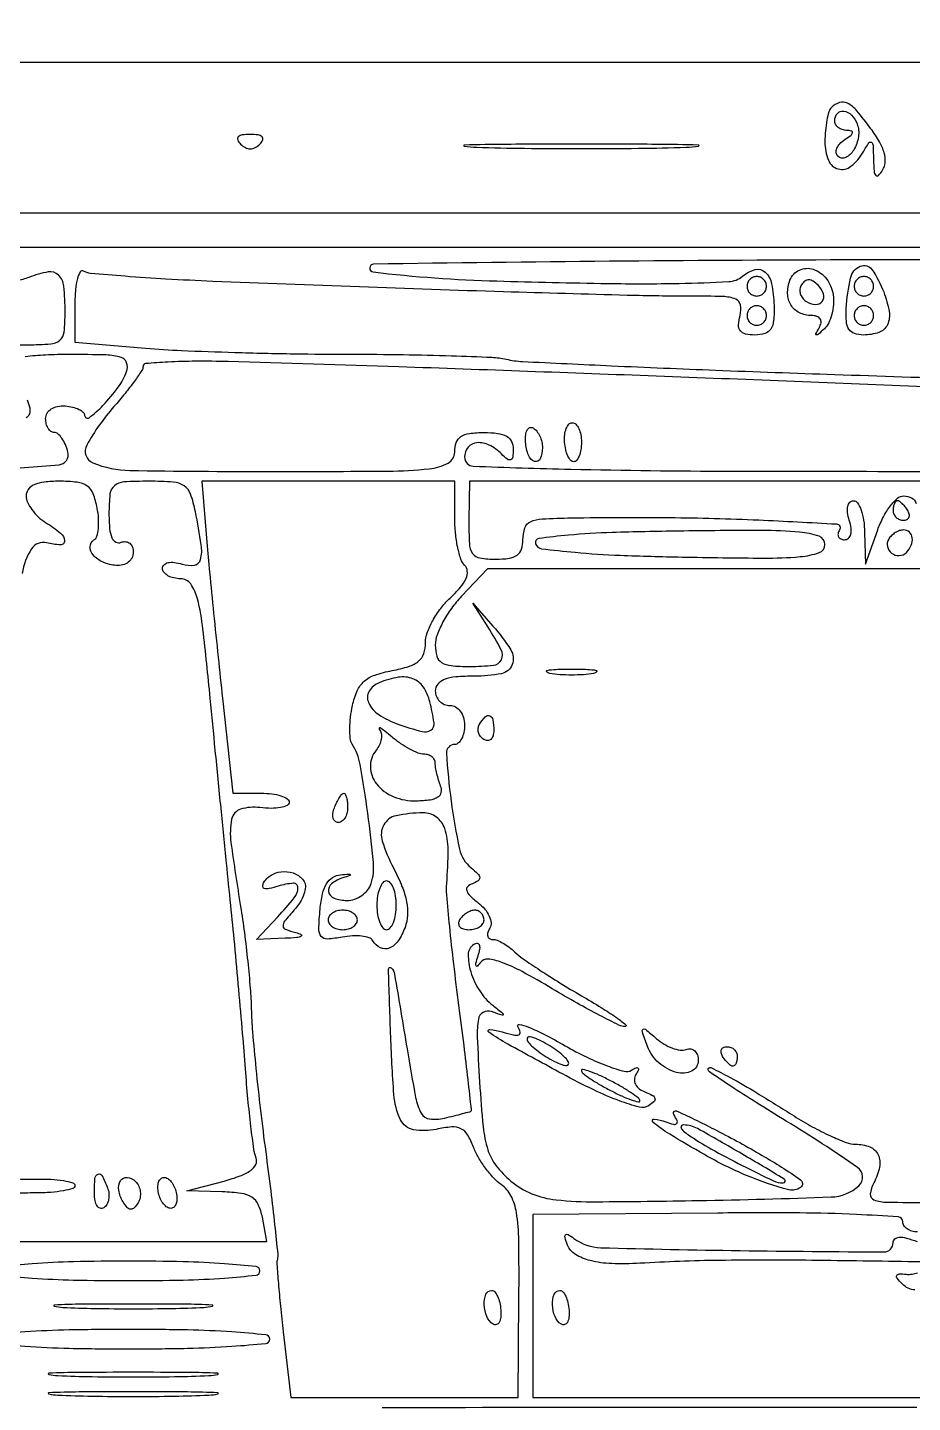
# Model space of a CAD drawing. Extents: x 0 to 960, y 2 to 508.
# Drawn here: x 534.1 to 625, y 290.5 to 431.5 of the extents above; entities that cross this region are included whole.
import ezdxf

# ---------------------------------------------------------------- set-up
doc = ezdxf.new("R2010")
doc.units = 0
doc.header["$MEASUREMENT"] = 0
doc.layers.get('0').update_dxf_attribs({"linetype": 'CONTINUOUS'})

msp = doc.modelspace()

# ---------------------------------------------------------------- linework, layer by layer
for points in [[(950.435205, 17.497208, 0.000014), (841.980241, 17.749425, 0.000448), (702.642048, 17.944951, 0.000127), (485.936462, 18), (20.872924, 18)], [(35, 483), (493.25, 483.195646, 0.000139), (665.793784, 483.317409, 0.000275), (802.789062, 483.527716, 0.00022)], [(528.327407, 270.897244, 0.00005), (624.844188, 271.243001, 0.000026), (722.113458, 271.606143, 0.197976)], [(615.383203, 80.000173, -0.000023), (732.426715, 80.015952, -0.001336)], [(693.431984, 369.001981, -0.000002), (693.690518, 368.090756, -0.000001), (693.999815, 367.000582, -0.000001), (694.309052, 365.910596, -0.000002), (694.567388, 365, -0.045609)], [(730.75, 407.863176, 0.000359), (618.101393, 407.699187, 0.003368), (569.662734, 407.26767, 0.935477), (569.62175, 406.464838, 0.02255), (582.329104, 405.541144, 0.00261), (593.693406, 405.288256, 0.009099), (601.032218, 405.296823, 0.007962), (606.118001, 405.476366, 0.161767), (607.535299, 406.029296, -0.106316), (608.836847, 406.708366, -0.259137), (609.853665, 406.461616, -0.158627), (610.529269, 405.256566, -0.042005), (610.779923, 403.035662, -0.028572), (610.735256, 401.479966, -0.122681), (610.4372, 400.609721, -0.176247), (609.83384, 400.153164, -0.074854), (608.816486, 400, -0.051369), (607.843983, 400.100177, -0.180291), (607.320064, 400.430143, -0.178596), (607.137035, 401.024909, -0.050254), (607.289749, 402, 0.108507), (607.332728, 403.084467, 0.26189), (606.839631, 403.68334, 0.085652), (605.539783, 403.94521, 0.007456), (602.15638, 403.989206, -0.007084), (595.707292, 404.068277, -0.001111), (582.999697, 404.432451, -0.001253), (568.221138, 404.925901, -0.001181), (553.15105, 405.502541, -0.003922), (548.353579, 405.735164, -0.005858), (544.16492, 406.020474, -0.002703), (540.613024, 406.323588, -0.116279), (539.90105, 406.561155, 0.414472), (539.556703, 406.479705, 0.072879), (539.264683, 405.802632, 0.043684), (539.063847, 404.662617, 0.021771), (539, 403.196949), (539, 399.275863), (546.25, 398.655711, 0.010443), (549.961317, 398.416202, 0.003455), (555.417122, 398.216158, 0.003439), (561.470338, 398.077744, 0.003899), (567.276372, 398.030212, -0.003401), (572.715071, 397.991112, -0.00452), (577.659125, 397.877235, -0.003237), (581.795911, 397.717716, -0.044918), (583.276372, 397.516945, 0.043821), (584.948545, 397.286444, 0.000765), (594.099934, 396.848067, 0.001926), (604.767538, 396.394579, 0.001282), (617, 395.953165, -0.00005), (630.884439, 395.486368, -0.000035), (646.590625, 394.955642, -0.000035), (661.682431, 394.44356, -0.000072)], [(531.818363, 398.936019, -0.013785), (534.138672, 399, 0.01712), (536.526999, 399.0818, 0.162321), (537.4604, 399.465815, 0.191488), (537.896499, 400.302954, 0.025471), (538, 402.333333, 0.024809), (537.867336, 405.005344, 0.178297), (537.312753, 406.147281, 0.2406), (536.259278, 406.465769, 0.046203), (534.275541, 405.914661, -0.03824), (533.030632, 405.547392, -0.072068)], [(644.375199, 393.89922, 0.001837), (625.398509, 394.734672, 0.000682), (598.687337, 395.775832, 0.000667), (572.258683, 396.73462, 0.002172), (554.749855, 397.270317, 0.007661), (551.394755, 397.306964, 0.012759), (548.570108, 397.222439, 0.006378), (546.257757, 397.064523, 0.390758), (545.999855, 396.784796, -0.148315), (545.869108, 396.353403, -0.009801), (545.118707, 395.275995, -0.013498), (544.149213, 394.013734, -0.009645), (543, 392.652781, 0.05352), (540.225175, 388.712864, 0.447594), (540.860014, 386.889499, 0.095125), (544.642774, 386.105465, 0.003673), (559, 386, 0.001648), (571.139377, 386.040004, 0.024577), (575.375, 386.276316, 0.094461), (577.309828, 386.860528, 0.279234), (578, 388, -0.081208), (578.159458, 388.975317, -0.166173), (578.625, 389.583333, -0.116834), (579.499083, 389.907747, -0.030703), (581, 390, -0.032049), (582.404478, 389.909883, -0.097153), (583.308824, 389.608333, -0.148176), (583.815402, 389.076451, -0.117239), (584, 388.3, -0.028321), (583.953202, 387.474466, -0.272121), (583.75, 387.204167, -0.273085), (583.415653, 387.250731, -0.02847), (582.8, 387.8, 0.080981), (581.540498, 388.706392, 0.13692), (580.272488, 388.950295, 0.19878), (579.366258, 388.484748, 0.177786), (579, 387.487251, 0.402731), (579.902821, 386.548175, 0.004137), (589.909729, 386.236985, 0.005266), (606.308371, 386.035591, 0.000592), (643.542106, 386.014613, 0.001049)], [(530.288318, 386.255579, 0.015687), (537.375382, 386.694278, 0.462676), (538.289749, 388, 0.038887), (538.024544, 388.765484, 0.050447), (537.660882, 389.4125, 0.059916), (537.259476, 389.858742, 0.181596), (536.883369, 390, -0.159841), (536.546432, 390.110537, -0.09677), (536.25949, 390.422369, -0.078424), (536.065707, 390.887973, -0.059535), (536, 391.437851, -0.135509), (536.151875, 391.987948, -0.115555), (536.571547, 392.421749, -0.095658), (537.215546, 392.679811, -0.066491), (538, 392.725047, -0.03904), (538.765719, 392.606792, -0.055823), (539.4125, 392.375965, -0.070964), (539.8551, 392.075746, -0.211337), (540, 391.748241, 0.617322), (540.458711, 391.518294, 0.041496), (541.884673, 392.780063, 0.031951), (543.447661, 394.637266, 0.072828), (544.308511, 396.25, 0.169664), (544.316484, 397.157984, 0.242678), (543.747573, 397.706665, 0.066392), (542.217525, 397.95132, 0.006492), (538.468615, 398, 0.011282), (535.988553, 397.944031, 0.018626), (533.900156, 397.771611, 0.013097)], [(534.087318, 393.334629, -0.074855), (534.359235, 392.533695, -0.116483), (534.326024, 391.920007, -0.184873), (534.010724, 391.506628, -0.137133)], [(531, 307), (544.861328, 307), (558.722656, 307), (558.244751, 309.5, 0.058953), (557.831324, 310.805664, 0.146507), (557.180508, 311.55467, 0.109218), (556.090844, 311.948617, 0.02523), (554.133423, 312.103352), (550.5, 312.206705), (554.313139, 313.217624, 0.023776), (555.973561, 313.74346, 0.067002), (557.04674, 314.313187, 0.11992), (557.573659, 314.925911, 0.212609), (557.608029, 315.579078, -0.056918), (557.377083, 316.473474, -0.00489), (557.072236, 318.819794, -0.006406), (556.771004, 321.634616, -0.004924), (556.511807, 324.714807, 0.002505), (556.224306, 328.341239, 0.001308), (555.831637, 332.856849, 0.0013), (555.404616, 337.487501, 0.001989), (555.007956, 341.5, -0.000555), (554.569059, 345.813336, -0.000253), (554.004239, 351.454687, -0.00025), (553.414814, 357.402099, -0.000344), (552.891217, 362.75, 0.003823), (552.150339, 369.810247, 0.032794), (551.589152, 372.933843, 0.093165), (550.890278, 374.461235, 0.243625), (549.850178, 375, -0.055747), (549.142445, 375.079154, -0.07527), (548.54349, 375.313545, -0.094617), (548.141806, 375.660162, -0.169131), (548, 376.067388, -0.20676), (548.158106, 376.433385, -0.136392), (548.569758, 376.649865, -0.086344), (549.210739, 376.676008, -0.043987), (550, 376.5, 0.112758), (551.26435, 376.395117, 0.30347), (551.903904, 376.968709, 0.101136), (551.977299, 378.469739, 0.011167), (551.375, 381.875, 0.035886), (550.877679, 383.67801, 0.163436), (550.215455, 384.522727, 0.127605), (549.081166, 384.9088, 0.018559), (546.625, 385, 0.014679), (544.024544, 384.923638, 0.157965), (543.055766, 384.545595, 0.198521), (542.605741, 383.708865, 0.025383), (542.5, 381.627319, 0.022963), (542.568526, 380.136033, 0.079168), (542.807101, 379.201085, 0.171052), (543.209278, 378.766489, 0.216203), (543.75, 378.734308, -0.115345), (544.226042, 378.799806, -0.14849), (544.632812, 378.63366, -0.134831), (544.904905, 378.252654, -0.088255), (545, 377.7181, -0.119224), (544.864655, 377.158561, -0.109577), (544.485937, 376.702435, -0.100362), (543.918231, 376.421505, -0.084869), (543.25, 376.361111, -0.082587), (541.892874, 376.69898, -0.111224), (540.873369, 377.442843, -0.187276), (540.566845, 378.286081, -0.254175), (540.961418, 378.976155, 0.18499), (541.256424, 379.363109, 0.046273), (541.411579, 380.156784, 0.040993), (541.430311, 381.161917, 0.031405), (541.292054, 382.252548, 0.045238), (540.870807, 383.721363, 0.148171), (540.255203, 384.508184, 0.125385), (539.239202, 384.894342, 0.028444), (537.383423, 385, 0.027157), (535.849908, 384.916646, 0.076801), (534.817108, 384.639792, 0.127799), (534.221284, 384.168306, 0.163215), (534, 383.508474, 0.107418), (534.143819, 382.846761, 0.050645), (534.5875, 382.088184, 0.046919), (535.234913, 381.356259, 0.048682), (536, 380.767927, -0.030014), (537.530143, 379.679567, -0.214418), (537.931634, 378.889357, -0.439823), (537.519325, 378.47346, -0.054251), (536.099365, 378.684267, 0.327849), (534.540754, 378.065647, 0.100823), (533.598802, 375.550806, 0.027727)], [(641.153487, 384.996829), (579.5, 384.993658), (579.451277, 380.996829, 0.01555), (579.49673, 378.593072, 0.139049), (579.831912, 377.60267, 0.204828), (580.578947, 377.130068, 0.040023), (582.201277, 377, 0.03544), (583.57334, 377.097373, 0.120266), (584.40016, 377.428653, 0.16024), (584.847471, 378.038875, 0.078856), (585, 379, -0.078519), (585.1913, 380.210662, -0.212004), (585.75973, 380.844235, -0.092471), (586.973789, 381.137865, -0.009048), (590, 381.243183, -0.006634), (600.063625, 381.277647, -0.008833), (609.205086, 381.026104, -0.00319), (617.180332, 380.614562, -0.568067), (617.5, 380, 0.089492), (617.349699, 379.618236, 0.168281), (617.394395, 379.29375, 0.177017), (617.626703, 379.077302, 0.10025), (618.008371, 379, 0.185633), (618.409381, 379.154195, 0.150007), (618.647805, 379.553005, 0.093994), (618.681911, 380.188746, 0.0434), (618.5, 381, -0.043987), (618.323992, 381.789261, -0.086344), (618.350135, 382.430242, -0.136392), (618.566615, 382.841894, -0.20676), (618.932612, 383, -0.2531), (619.348322, 382.775165, -0.0603), (619.708803, 382.045313, -0.047662), (619.96924, 380.994992, -0.03111), (620.076078, 379.75), (620.152156, 376.5), (621.415298, 380, -0.033357), (622.00247, 381.33981, -0.043191), (622.721808, 382.471875, -0.049387), (623.460343, 383.262922, -0.182234), (624.08922, 383.5, -0.12838), (624.896137, 383.289343, -0.176469), (625.381038, 382.726024, -0.066474)], [(628.105304, 376), (581.374182, 376), (578.687091, 373.195281, 0.034888), (577.658782, 371.960049, 0.032851), (576.789333, 370.569585, 0.034553), (576.186275, 369.233744, 0.088978), (576, 368.195281, 0.07009), (576.160627, 367.055046, 0.184734), (576.648582, 366.406806, 0.118671), (577.6135, 366.082797, 0.021934), (579.5, 366, 0.025273), (581.975943, 366.125227, 0.261984), (582.78019, 366.691553, 0.236516), (582.759931, 367.721448, 0.021127), (581.419871, 370.027494), (579.839742, 372.5), (581.919871, 370.139216, -0.039103), (583.740208, 367.715216, -0.235059), (583.899389, 366.193336, -0.262379), (582.793659, 365.261827, -0.046758), (580, 365, 0.020272), (578.111825, 364.923415, 0.069535), (576.916667, 364.65625, 0.128937), (576.249641, 364.184843, 0.176579), (576, 363.5, 0.099038), (576.114514, 362.927543, 0.097945), (576.440625, 362.440625, 0.097945), (576.927543, 362.114514, 0.099038), (577.5, 362, -0.130775), (578.075754, 361.846791, -0.10214), (578.5625, 361.416667, -0.08892), (578.888136, 360.769411, -0.072314), (579, 360, -0.048464), (578.925637, 359.234603, -0.068464), (578.703684, 358.5875, -0.088648), (578.376454, 358.151619, -0.189727), (577.991264, 358, 0.432288), (577.146424, 357.101705, 0.017693), (577.623164, 352.186667, 0.020853), (578.488458, 347.257517, 0.171639), (579.671671, 345.351001, -0.024861), (580.368744, 344.733299, -0.180896), (580.555137, 344.335375, -0.275449), (580.397486, 344.015107, -0.054713), (579.803003, 343.715753, 0.108912), (579.317706, 343.401852, 0.276269), (579.221484, 343.009668, 0.130911), (579.542517, 342.496284, 0.024037), (580.402775, 341.766456, -0.053655), (581.077815, 341.121391, -0.068478), (581.537521, 340.394865, -0.083519), (581.722427, 339.70189, -0.163349), (581.593758, 339.151704, 0.063524), (581.393222, 338.710606, 0.134518), (581.381159, 338.338313, 0.19156), (581.553065, 338.094218, 0.145689), (581.869554, 338, -0.093571), (582.340356, 337.911115, -0.034286), (582.955208, 337.620345, -0.032535), (583.600043, 337.202155, -0.033494), (584.178571, 336.707556, 0.04156), (585.005702, 336.023173, 0.006817), (586.727455, 334.859029, 0.007461), (588.797402, 333.543978, 0.006521), (591, 332.229617, -0.007199), (593.042189, 331.00722, -0.014975), (594.590625, 329.984492, -0.018888), (595.566428, 329.240472, -0.709446), (595.5, 329.059886, -0.110601), (594.852069, 329.215749, -0.005497), (592.885275, 330.208314, -0.008641), (590.564758, 331.462927, -0.006122), (588.003064, 332.947291, 0.010375), (584.918668, 334.699657, 0.035555), (582.819604, 335.649237, 0.059829), (581.406145, 335.986513, 0.269876), (580.658732, 335.659466, -0.031385), (580.329399, 335.263578, -0.544484), (580.192372, 335.288942, -0.165282), (580.175027, 335.564044, -0.012055), (580.394213, 336.301938, 0.031114), (580.577019, 337.015948, 0.13941), (580.539203, 337.441642, 0.326564), (580.318132, 337.584551, 0.124678), (579.947868, 337.467781, 0.257418), (579.379862, 336.460204, 0.078423), (579.645669, 334.666212, 0.067101), (580.55544, 332.721758, 0.083919), (581.895516, 331.251385, -0.002612), (582.905174, 330.45229, -0.272283), (582.965891, 330.293105, -0.459563), (582.856946, 330.227511, -0.003721), (581.784077, 330.591459, 0.211972), (580.913478, 330.518795, 0.22911), (580.421722, 329.828984, 0.052949), (580.306285, 328.001285, 0.004606), (580.548381, 323.343912, 0.009117), (580.911374, 318.780638, 0.052527), (581.398049, 316.411075, 0.088342), (582.253105, 314.783604, 0.053966), (583.764304, 313.21827, 0.076102), (585.916844, 311.918429, 0.072044), (588.400564, 311.290824, 0.027736), (592.538998, 311.09115, 0.00246), (602.987448, 311.21827, 0.004785), (616.633722, 311.582118, 0.176338), (619.477486, 312.735515, 0.483156), (619.358197, 314.60358, 0.015203), (612.020472, 319.373982, -0.003504), (608.945706, 321.27213, -0.005644), (606.356014, 322.937022, -0.001489), (604.132216, 324.411938, -0.250604), (604, 324.659165, -0.554187), (604.299751, 324.846548, -0.010387), (606.285982, 323.827132, -0.012876), (609.02503, 322.256282, -0.004679), (612.82871, 319.893675, 0.015758), (614.703592, 318.78591, 0.018017), (616.563877, 317.850017, 0.017409), (618.185923, 317.173248, 0.090359), (619.136764, 317, -0.095976), (620.608042, 316.714959, -0.189179), (621.460632, 315.909997, -0.164398), (621.606067, 314.643206, -0.07007), (621.01106, 313.020667, 0.096067), (620.659736, 311.88433, 0.348835), (621.036216, 311.287777, 0.080784), (622.391752, 311.047634, 0.004455), (626.714816, 311.025115)], [(526.226144, 319.935347, -0.000094), (516.1, 319.945795, -0.00022)], [(312.184434, 96.120158, 0.00056), (356.192474, 96.028511, -0.000533), (388.125038, 95.963689, -0.000882), (415.086453, 95.832629, -0.000044), (439.392287, 95.669433, -0.197145), (439.85914, 95.474193, -0.66643), (439.749622, 95.207972, -0.000018), (386.870077, 94.953943, -0.000619), (332.900238, 94.763453, -0.000573), (277.5, 94.7, -0.0122)], [(532.551177, 313.452268, 0.015982), (535.000067, 313.421842, -0.017641), (536.533448, 313.397703, -0.028855), (537.825095, 313.256729, -0.028714), (538.783, 313.038678, -0.334071), (539.000067, 312.75, -0.32915), (538.783725, 312.457021, -0.028367), (537.82502, 312.220312, -0.028702), (536.533314, 312.054123, -0.017644), (535, 312, 0.016149), (532.678456, 311.925001, 0.124134)], [(625.5, 308, -0.067717), (624.926643, 308.078009, -0.084381), (624.440625, 308.306114, -0.099668), (624.115619, 308.6447, -0.142518), (624, 309.042091, 0.39391), (623.542709, 309.532477, 0.005744), (619.228209, 309.784411, 0.010135), (613.385213, 309.939688, 0.003568), (605, 309.932664), (586, 309.781146), (586, 300.390573), (586, 291), (656.519557, 291)], [(625.832878, 304.915177, 0.001208), (615.29643, 305.074764, 0.00633), (605.152343, 305.075483, 0.012052), (597, 304.776234, -0.024623), (594.11489, 304.742889, -0.052229), (591.905584, 305.05883, -0.073986), (590.378478, 305.6939, -0.167176), (589.584097, 306.641444, -0.018653), (589.316288, 307.425595, -0.265542), (589.380491, 307.703176, -0.353804), (589.623732, 307.738515, -0.025855), (590.227108, 307.336666, 0.154152), (592.985696, 306.38146, 0.003386), (607.308506, 306.085267, 0.00207), (622.055021, 305.941271, 0.415862), (623, 306.880949, -0.212422), (623.17613, 307.276818, -0.172386), (623.609545, 307.456059, -0.080351), (624.364915, 307.372908, -0.023335), (625.481772, 307.00693, 0.034564)], [(625.220492, 302.062734, -0.123386), (624.559894, 302.215087, -0.078461), (623.918293, 302.681707, -0.026638), (623.41904, 303.237192, -0.277454), (623.378676, 303.528722, -0.296166), (623.61513, 303.687456, -0.029057), (624.334775, 303.656667, 0.056506), (624.94976, 303.664069, 0.064597), (625.518765, 303.811751, 0.074632)], [(625.423302, 290, 0.000404), (570.540191, 289.955625, 0.003504)]]:
    msp.add_lwpolyline(points, format="xyb")
for points in [[(5.998407, 426.25), (5.996813, 402.5), (14.248407, 402.5), (22.5, 402.5), (22.753164, 248.25), (23.006328, 94), (14.503164, 94), (6, 94), (6, 75.513061), (6, 57.026122), (16.25, 57.412259, -0.009139), (24.444737, 57.571062, -0.000017), (159.275, 57.714579, -0.000125), (310.797984, 57.832731, -0.000078), (488.75, 57.899198), (951, 58), (951, 254), (951, 450), (478.5, 450), (6, 450)], [(616.666667, 423.333333, 0.12431), (616.408273, 422.900353, 0.025624), (616.195833, 422.030208, 0.025482), (616.048954, 420.96693, 0.021582), (616, 419.833333, 0.092247), (616.351679, 417.943377, 0.23763), (617.352171, 417.036707, 0.23964), (618.66872, 417.304644, 0.09332), (619.919901, 418.75, -0.013659), (620.520077, 419.718603, -0.423473), (620.771101, 419.766255, -0.23163), (620.937276, 419.463521, -0.007123), (620.984904, 418, 0.013641), (621.040059, 416.790444, 0.161393), (621.217585, 416.36207, 0.44345), (621.491078, 416.355749, 0.048732), (621.924919, 416.912757, 0.127001), (622.182783, 417.713095, 0.083938), (622.077674, 418.678563, 0.06116), (621.596458, 419.822831, 0.029103), (620.721548, 421.162757, 0.01603), (619.265652, 423.005348, 0.094922), (618.315205, 423.77514, 0.203567), (617.50845, 423.847816, 0.118955)], [(619.300491, 421.659316, -0.130156), (619.441786, 420.350645, -0.095995), (618.949876, 418.97192, -0.14355), (618.129447, 418.205258, -0.323577), (617.333333, 418.333333, -0.169686), (617.155466, 418.702273, -0.125728), (617.217816, 419.154248, -0.094362), (617.523623, 419.625732, -0.060905), (618.02896, 420.03906, 0.020154), (618.650344, 420.468031, 0.175945), (618.830501, 420.744243, 0.409422), (618.721193, 420.923501, 0.058507), (618.25, 420.984687, -0.07833), (617.772489, 421.065963, -0.089546), (617.367188, 421.289252, -0.099425), (617.096112, 421.617406, -0.123684), (617, 422, -0.183912), (617.278039, 422.730335, -0.252761), (617.925947, 422.965466, -0.164239), (618.726097, 422.556401, -0.101906)], [(556.014286, 419.585714, 0.074369), (556.503638, 419.223698, 0.122728), (557, 419.1, 0.122728), (557.496362, 419.223698, 0.074369), (557.985714, 419.585714, 0.090732), (558.278482, 420.009611, 0.311764), (558.221429, 420.321429, 0.165815), (557.819695, 420.518848, 0.032041), (557, 420.571429, 0.032041), (556.180305, 420.518848, 0.165815), (555.778571, 420.321429, 0.311764), (555.721518, 420.009611, 0.090732)], [(580.25, 419.253787, 0.004709), (585.143771, 419.153569, 0.002765), (591, 419.121189, 0.002765), (596.856229, 419.153569, 0.004709), (601.75, 419.253787, 0.030429), (603.033279, 419.370542, 0.913149), (603.026563, 419.480811, 0.006231), (598.709677, 419.556073, 0.001243), (591, 419.575237, 0.001243), (583.290323, 419.556073, 0.006231), (578.973437, 419.480811, 0.913149), (578.966721, 419.370542, 0.030429)], [(616.834665, 404.124449, -0.051942), (616.871487, 403.139438, -0.046304), (616.709307, 402.127838, -0.049043), (616.385675, 401.239916, -0.094964), (615.93796, 400.634665, -0.005897), (615.302421, 400.062748, -0.238619), (615.126943, 400.017476, -0.492388), (615.075816, 400.126154, -0.009653), (615.412313, 400.75, 0.084697), (615.595656, 401.260216, 0.187669), (615.516819, 401.659287, 0.177823), (615.183226, 401.914347, 0.075343), (614.618034, 402, -0.114657), (613.379049, 402.287902, -0.14254), (612.509055, 403.081976, -0.133822), (612.167458, 404.262121, -0.095816), (612.408363, 405.621794, -0.194499), (613.379337, 406.662791, -0.192886), (614.805236, 406.741142, -0.151178), (616.155112, 405.764594, -0.126487)], [(622.031905, 404.416084, -0.046462), (622.591527, 402.397657, -0.155674), (622.41403, 401.053215, -0.201574), (621.542683, 400.268953, -0.083954), (619.952185, 400, -0.080056), (619.029678, 400.148656, -0.171985), (618.468181, 400.584598, -0.124581), (618.198757, 401.391942, -0.033746), (618.189598, 402.75, -0.039558), (618.625231, 405.845817, -0.240158), (619.624591, 407.056021, -0.358636), (620.828938, 406.710294, -0.059879)], [(608, 405, 0.099038), (608.076342, 404.618362, 0.097945), (608.29375, 404.29375, 0.097945), (608.618362, 404.076342, 0.099038), (609, 404, 0.099038), (609.381638, 404.076342, 0.097945), (609.70625, 404.29375, 0.097945), (609.923658, 404.618362, 0.099038), (610, 405, 0.099038), (609.923658, 405.381638, 0.097945), (609.70625, 405.70625, 0.097945), (609.381638, 405.923658, 0.099038), (609, 406, 0.099038), (608.618362, 405.923658, 0.097945), (608.29375, 405.70625, 0.097945), (608.076342, 405.381638, 0.099038)], [(613.596556, 405.156231, 0.105525), (613.439393, 404.716563, 0.099247), (613.470283, 404.240657, 0.096292), (613.684746, 403.801911, 0.09291), (614.050219, 403.468963, 0.116221), (615.032006, 403.141241, 0.258096), (615.731074, 403.448742, 0.251496), (615.853466, 404.214666, 0.113251), (615.296201, 405.103799, 0.053431), (614.785686, 405.515485, 0.136091), (614.335356, 405.655459, 0.169261), (613.940704, 405.531428, 0.094625)], [(619, 405, 0.099038), (619.076342, 404.618362, 0.097945), (619.29375, 404.29375, 0.097945), (619.618362, 404.076342, 0.099038), (620, 404, 0.099038), (620.381638, 404.076342, 0.097945), (620.70625, 404.29375, 0.097945), (620.923658, 404.618362, 0.099038), (621, 405, 0.099038), (620.923658, 405.381638, 0.097945), (620.70625, 405.70625, 0.097945), (620.381638, 405.923658, 0.099038), (620, 406, 0.099038), (619.618362, 405.923658, 0.097945), (619.29375, 405.70625, 0.097945), (619.076342, 405.381638, 0.099038)], [(608, 402, 0.099038), (608.076342, 401.618362, 0.097945), (608.29375, 401.29375, 0.097945), (608.618362, 401.076342, 0.099038), (609, 401, 0.099038), (609.381638, 401.076342, 0.097945), (609.70625, 401.29375, 0.097945), (609.923658, 401.618362, 0.099038), (610, 402, 0.099038), (609.923658, 402.381638, 0.097945), (609.70625, 402.70625, 0.097945), (609.381638, 402.923658, 0.099038), (609, 403, 0.099038), (608.618362, 402.923658, 0.097945), (608.29375, 402.70625, 0.097945), (608.076342, 402.381638, 0.099038)], [(619, 402, 0.099038), (619.076342, 401.618362, 0.097945), (619.29375, 401.29375, 0.097945), (619.618362, 401.076342, 0.099038), (620, 401, 0.099038), (620.381638, 401.076342, 0.097945), (620.70625, 401.29375, 0.097945), (620.923658, 401.618362, 0.099038), (621, 402, 0.099038), (620.923658, 402.381638, 0.097945), (620.70625, 402.70625, 0.097945), (620.381638, 402.923658, 0.099038), (620, 403, 0.099038), (619.618362, 402.923658, 0.097945), (619.29375, 402.70625, 0.097945), (619.076342, 402.381638, 0.099038)], [(591, 389, -0.037503), (590.942471, 388.234087, -0.056318), (590.768761, 387.5875, -0.073935), (590.514329, 387.145768, -0.229038), (590.212804, 387, -0.218405), (589.900104, 387.143433, -0.068155), (589.612592, 387.5875, -0.053734), (589.390276, 388.234197, -0.037158), (589.274953, 389, -0.044872), (589.286055, 389.765705, -0.067802), (589.444047, 390.4125, -0.091879), (589.715684, 390.847489, -0.210357), (590.062149, 391, -0.201195), (590.420523, 390.849711, -0.084737), (590.724506, 390.4125, -0.064806), (590.931059, 389.765567, -0.044935)], [(587, 388.440983, -0.096256), (586.779554, 387.306493, -0.396906), (586.201168, 387.040336, -0.228441), (585.565634, 387.661006, -0.068323), (585.273325, 389.021613, -0.042988), (585.28122, 389.756785, -0.101175), (585.441747, 390.278817, -0.194874), (585.719246, 390.505932, -0.216944), (586.060521, 390.462596, -0.092869), (586.42029, 390.134898, -0.052995), (586.724028, 389.629237, -0.05043), (586.93031, 389.035248, -0.058436)], [(552.558942, 378.75, 0.002709), (552.835476, 375.676826, 0.001084), (553.246024, 371.471875, 0.001072), (553.708159, 366.940646, 0.001353), (554.156106, 362.75), (555.224992, 353), (558.112496, 353, -0.030441), (559.218722, 352.932588, -0.047279), (560.151796, 352.727641, -0.060158), (560.800603, 352.429398, -0.260608), (561, 352.07282, -0.291588), (560.789908, 351.743195, -0.063935), (560.11875, 351.529527, -0.047749), (559.149763, 351.446877, -0.028896), (558, 351.525311, 0.104933), (556.013773, 351.35965, 0.278099), (555.094594, 350.344844, 0.082718), (555.026056, 347.935754, 0.006072), (556.010045, 341.370132, -0.008097), (556.398655, 338.703534, -0.006075), (556.743078, 335.757187, -0.006145), (556.999485, 332.97592, -0.014), (557.108332, 330.870132, 0.015286), (557.235476, 328.527224, 0.003943), (557.585807, 324.757637, 0.004009), (558.05394, 320.462924, 0.004072), (558.588647, 316.198418, -0.002405), (559.103542, 312.199916, -0.003648), (559.509154, 308.717765, -0.001404), (559.827021, 305.726126, -0.088017), (559.788676, 305.198418, 0.079463), (559.743627, 304.696558, 0.002721), (559.890997, 302.722348, 0.005048), (560.101868, 300.386929, 0.003496), (560.385464, 297.75), (561.159188, 291), (572.829594, 291.000658), (584.5, 291.001317), (584.584985, 301.250658, 0.005247), (584.572114, 307.09694, 0.035603), (584.330149, 309.975174, 0.078809), (583.779306, 311.681057, 0.121243), (582.771866, 312.850914, -0.050209), (581.976341, 313.547069, -0.028339), (581.154643, 314.532743, -0.028024), (580.431051, 315.631837, -0.04074), (579.931845, 316.679263, 0.043059), (579.310085, 317.968422, 0.148211), (578.632619, 318.588333, 0.133929), (577.681508, 318.761911, 0.032622), (576.090163, 318.519803, -0.100466), (573.761132, 318.482664, -0.240523), (572.430543, 319.507674, -0.092564), (571.749506, 322.091448, -0.009569), (571.40838, 328.404869, -0.00124), (571.195918, 334.967747, -0.671604), (571.465462, 335.087424, -0.16078), (571.815474, 334.426435, -0.000773), (573.101453, 326.77958, 0.00494), (573.982823, 321.793082, 0.077823), (574.556991, 320.170742, 0.243529), (575.421062, 319.582705, 0.088844), (576.943764, 319.670256, 0.002434), (577.935121, 319.912359, 0.003664), (578.796772, 320.133957, 0.001496), (579.532293, 320.331232, 0.082144), (579.662267, 320.390676, 0.279594), (579.718644, 320.512747, 0.00028), (579.365092, 323.623523, 0.002493), (578.948546, 327.115801, 0.001513), (578.422744, 331.242593, -0.003191), (577.896631, 335.485344, -0.004255), (577.476196, 339.345788, -0.003017), (577.171185, 342.583183, -0.043002), (577.168921, 343.742593, 0.021065), (577.315295, 347.236109, 0.080702), (576.966756, 349.378103, 0.155861), (576.112467, 350.545873, 0.160553), (574.75, 350.984687, 0.049536), (571.981158, 350.690657, 0.221556), (570.706699, 349.740073, 0.204237), (570.556144, 348.089106, 0.042149), (571.708366, 345.335009, -0.024319), (572.579737, 343.444311, -0.047899), (573.048492, 341.859065, -0.060249), (573.146903, 340.483644, -0.076496), (572.892248, 339.237756, -0.060961), (572.172361, 337.841662, -0.146015), (571.277615, 337.113726, -0.217222), (570.37223, 337.145263, -0.139547), (569.582884, 337.865891, 0.177846), (569.200735, 338.165681, 0.048985), (568.442077, 338.331596, 0.043008), (567.484191, 338.361731, 0.033605), (566.450772, 338.23534, -0.030741), (564.919532, 338.039165, -0.246768), (564.291078, 338.31824, -0.177591), (564.044438, 339.068775, -0.015376), (564.176905, 341.11126, -0.031185), (564.42374, 342.661836, -0.078931), (564.843552, 343.719815, -0.114794), (565.454825, 344.357985, -0.123162), (566.269603, 344.640023, -0.004173), (567.12291, 344.708267, -0.247794), (567.260486, 344.64776, -0.519577), (567.233238, 344.555683, -0.005955), (566.519603, 344.324888, 0.091947), (565.357895, 343.713787, 0.276482), (565.051837, 342.909647, 0.266431), (565.616041, 342.235128, 0.088595), (566.932612, 342, 0.083539), (567.712888, 342.131283, 0.070038), (568.46072, 342.514198, 0.071112), (569.063505, 343.081476, 0.091862), (569.4208, 343.750462, 0.100598), (569.649602, 345.884462, 0.010393), (569.068751, 350.935367, 0.010719), (568.276447, 355.949489, 0.094131), (567.475974, 358.038876, -0.111692), (567.276513, 358.619096, -0.028588), (567.225091, 359.6169, -0.027671), (567.296833, 360.791587, -0.024975), (567.498393, 361.992685, -0.048394), (567.989896, 363.511799, -0.110264), (568.695518, 364.481067, -0.099583), (569.796297, 365.116275, -0.034869), (571.57249, 365.579577, 0.028591), (573.289554, 366.004526, 0.099112), (574.290448, 366.547886, 0.139144), (574.818174, 367.32034, 0.080884), (575, 368.436977, -0.086808), (575.177949, 369.454206, -0.039002), (575.738265, 370.694458, -0.03708), (576.551525, 371.945501, -0.041539), (577.513244, 373.012442, 0.026734), (578.576318, 374.123899, 0.072978), (579.156389, 375.04096, 0.123024), (579.287126, 375.786988, 0.180436), (579.013244, 376.386756, -0.116673), (578.621454, 377.021356, -0.028338), (578.29764, 378.21861, -0.027529), (578.074517, 379.670958, -0.024353), (578, 381.2), (578, 385), (565.015332, 385), (552.030665, 385)], [(623, 382, 0.105053), (623.081062, 381.618444, 0.099167), (623.311086, 381.29375, 0.09642), (623.654762, 381.076123, 0.093332), (624.059017, 381, 0.108972), (624.413961, 381.078288, 0.182303), (624.6254, 381.29375, 0.161196), (624.656512, 381.6179, 0.082592), (624.5, 382, 0.029505), (624.231006, 382.382774, 0.035638), (623.933975, 382.70625, 0.038439), (623.65171, 382.934461, 0.151918), (623.440983, 383, 0.210953), (623.272352, 382.92554, 0.081139), (623.129539, 382.70625, 0.061769), (623.032345, 382.382849, 0.042167)], [(586.301484, 378.591868, 0.288583), (586.919521, 378.083691, 0.008864), (590.34931, 377.709984, 0.012859), (594.976788, 377.408369, 0.005127), (601.332107, 377.223267, 0.002876), (609.676087, 377.113854, 0.023847), (613.459863, 377.266517, 0.06086), (615.402035, 377.679623, 0.32023), (616, 378.517527, 0.322441), (615.393696, 379.359956, 0.058148), (613.39031, 379.780617, 0.023246), (609.506858, 379.952844, 0.002825), (600.969377, 379.886128, 0.004332), (594.151304, 379.735224, 0.014305), (589.665067, 379.468418, 0.013022), (586.629336, 379.120678, 0.468169)], [(622.542705, 379.069098, 0.195483), (622.412739, 378.300347, 0.177971), (622.849183, 377.620737, 0.173509), (623.632003, 377.375083, 0.18866), (624.36052, 377.693853, 0.094258), (624.860497, 378.428701, 0.135693), (624.969472, 379.203471, 0.182678), (624.664889, 379.772622, 0.181466), (624.059017, 380, 0.08447), (623.65652, 379.931514, 0.05343), (623.225445, 379.726548, 0.051896), (622.832549, 379.425195, 0.064898)], [(592.25, 365.294267, -0.029693), (591.225293, 365.159351, -0.017887), (590, 365.115502, -0.017887), (588.774707, 365.159351, -0.029693), (587.75, 365.294267, -0.142433), (587.439977, 365.453014, -0.611425), (587.482813, 365.600334, -0.039503), (588.38851, 365.701569, -0.008087), (590, 365.727636, -0.008087), (591.61149, 365.701569, -0.039503), (592.517187, 365.600334, -0.611425), (592.560023, 365.453014, -0.142433)], [(570.25, 364.337719, 0.163586), (569.214675, 363.451732, 0.245233), (569.147492, 362.288554, 0.143129), (570.199398, 361.058795, 0.060934), (572.162158, 360.093316, 0.01614), (574.643017, 359.317323, 0.223717), (575.54492, 359.471503, 0.284666), (575.870286, 360.227048, 0.024475), (575.44026, 362.382001, 0.08709), (574.762778, 363.90051, 0.155499), (573.700193, 364.740412, 0.131735), (572.209602, 364.887548, 0.055045)], [(570.241324, 359.581353, -0.129227), (570.444565, 359.142199, -0.080724), (570.453298, 358.572172, -0.071571), (570.271977, 357.961607, -0.06538), (569.92193, 357.405932, 0.182023), (569.334967, 355.706835, 0.16255), (569.977259, 353.945977, 0.129173), (571.726622, 352.638519, 0.103702), (574.047466, 352.220413, 0.024842), (575.471205, 352.331831, 0.104608), (576.275847, 352.613056, 0.209886), (576.603259, 353.079185, 0.142192), (576.548067, 353.735334, -0.018594), (576.338239, 354.349481, -0.015647), (576.160995, 355.013754, -0.015932), (576.037461, 355.630775, -0.041458), (576, 356.081787, 0.126724), (575.9098, 356.431964, 0.100766), (575.655943, 356.730275, 0.08975), (575.276205, 356.930807, 0.07686), (574.828741, 357, -0.095999), (574.240369, 357.114018, -0.027149), (573.390909, 357.510932, -0.026292), (572.460582, 358.073627, -0.025055), (571.578741, 358.739343, 0.006885), (570.821344, 359.355548, 0.026835), (570.328394, 359.704163, 0.402372), (570.236749, 359.685278, 0.33499)], [(582, 359.440983, -0.067432), (581.925389, 358.890269, -0.140899), (581.701458, 358.524436, -0.190788), (581.36964, 358.397824, -0.136093), (580.983688, 358.510081, -0.090427), (580.639411, 358.820631, -0.095498), (580.434921, 359.22714, -0.099685), (580.401101, 359.665803, -0.108373), (580.542705, 360.069098, -0.050477), (581.13314, 360.838655, -0.315493), (581.592818, 360.933879, -0.25701), (581.914842, 360.519563, -0.039415)], [(567, 351.5, -0.062722), (566.92777, 350.926468, -0.08088), (566.715469, 350.440625, -0.098158), (566.400789, 350.115494, -0.152681), (566.031385, 350, -0.184534), (565.710807, 350.122486, -0.147206), (565.516384, 350.440625, -0.100118), (565.488865, 350.925634, -0.055937), (565.638374, 351.5, -0.02136), (565.887494, 352.074558, -0.030395), (566.160341, 352.559375, -0.030693), (566.420671, 352.912889, -0.222225), (566.606989, 353, -0.289661), (566.758929, 352.903916, -0.046727), (566.884553, 352.559375, -0.039339), (566.971531, 352.074824, -0.024748)], [(562.538944, 343.936987, -0.15948), (562.669797, 343.395901, -0.064289), (562.511363, 342.643052, -0.054819), (562.114171, 341.810941, -0.045203), (561.522486, 341.024846, 0.012117), (560.524939, 339.867394, 0.190379), (560.36841, 339.380154, 0.293988), (560.621735, 339.037969, 0.027184), (561.674524, 338.703861, -0.048029), (562.237617, 338.498996, -0.614976), (562.241618, 338.326281, -0.103168), (561.768991, 338.187489, -0.010095), (560.575686, 338.116001), (557.651372, 338), (559.825686, 340.314451, 0.018704), (561.520209, 342.259056, 0.167485), (561.900211, 343.308237, 0.441234), (561.420424, 343.759994, 0.057957), (559.874771, 343.460254, -0.021768), (558.944965, 343.209117, -0.128686), (558.445308, 343.226959, -0.359143), (558.287857, 343.462349, -0.113869), (558.433788, 343.892866, -0.139208), (559.285901, 344.671834, -0.113787), (560.49067, 344.963274, -0.114819), (561.692738, 344.697131, -0.14365)], [(570, 341.5, 0.038131), (570.073116, 340.542644, 0.057076), (570.29375, 339.734375, 0.074992), (570.617064, 339.182831, 0.226478), (571, 339, 0.226478), (571.382936, 339.182831, 0.074992), (571.70625, 339.734375, 0.057076), (571.926884, 340.542644, 0.038131), (572, 341.5, 0.038131), (571.926884, 342.457356, 0.057076), (571.70625, 343.265625, 0.074992), (571.382936, 343.817169, 0.226478), (571, 344, 0.226478), (570.617064, 343.817169, 0.074992), (570.29375, 343.265625, 0.057076), (570.073116, 342.457356, 0.038131)], [(565, 340, 0.148195), (565.115568, 339.618646, 0.098894), (565.440625, 339.29375, 0.082425), (565.926543, 339.074694, 0.064853), (566.5, 339, 0.064853), (567.073457, 339.074694, 0.082425), (567.559375, 339.29375, 0.098894), (567.884432, 339.618646, 0.148195), (568, 340, 0.148195), (567.884432, 340.381354, 0.098894), (567.559375, 340.70625, 0.082425), (567.073457, 340.925306, 0.064853), (566.5, 341, 0.064853), (565.926543, 340.925306, 0.082425), (565.440625, 340.70625, 0.098894), (565.115568, 340.381354, 0.148195)], [(578.5, 340, 0.139169), (578.392057, 339.620352, 0.191142), (578.521475, 339.29375, 0.138808), (578.889346, 339.073267, 0.066118), (579.440983, 339, 0.062283), (580.037096, 339.074545, 0.080552), (580.542039, 339.29375, 0.097988), (580.879982, 339.618621, 0.153634), (581, 340, 0.092995), (580.928382, 340.381732, 0.096318), (580.723586, 340.70625, 0.099231), (580.418051, 340.923444, 0.105429), (580.059017, 341, 0.089642), (579.653442, 340.926698, 0.053229), (579.2129, 340.70625, 0.051032), (578.806203, 340.382515, 0.06081)], [(596.142432, 324.588028, -0.027933), (596.611031, 324.842641, -0.314314), (596.80876, 324.809269, -0.318887), (596.843821, 324.613413, -0.028339), (596.591126, 324.147446, 0.129824), (596.439157, 323.647993, 0.129518), (596.553403, 323.138141, 0.108988), (596.93101, 322.685399, 0.073158), (597.520464, 322.353774, -0.028801), (598.303234, 322.000453, -0.213758), (598.550361, 321.687264, -0.277867), (598.448478, 321.352209, -0.045022), (597.880266, 320.926, -0.206479), (596.956261, 320.789809, -0.023724), (594.908316, 321.442063, -0.023141), (592.263997, 322.56645, -0.011783), (589.04642, 324.208518, -0.001936), (583.456379, 327.257475, -0.026582), (581.494386, 328.477588, -0.759202), (581.591173, 328.75345, -0.0584), (582.875229, 328.517094, 0.015639), (584.041309, 328.197604, 0.142121), (584.562662, 328.22171, 0.394057), (584.707502, 328.492282, 0.073714), (584.463758, 329.058642, -0.649973), (584.617331, 329.283534, -0.050538), (585.56766, 329.008158, -0.023903), (587.208913, 328.253793, -0.010264), (589.326451, 327.099295, 0.017268), (591.575453, 325.913676, 0.024408), (593.659021, 325.028304, 0.022228), (595.38617, 324.4778, 0.207316)], [(601.75, 326.713821, -0.12418), (602.225766, 326.761785, -0.147518), (602.632812, 326.570382, -0.127872), (602.905517, 326.157726, -0.082588), (603, 325.589608, -0.28709), (602.317624, 324.499124, -0.182433), (600.777432, 324.357624, -0.114101), (598.941522, 325.352263, -0.123817), (597.794593, 327.02623, -0.004887), (597.254254, 328.531976, -0.307325), (597.32361, 328.791058, -0.366946), (597.568876, 328.793394, -0.005798), (598.712254, 327.819635, 0.044985), (599.488745, 327.25688, 0.047064), (600.342037, 326.851855, 0.05185), (601.142962, 326.651175, 0.122981)], [(586.55887, 326.531803, 0.022398), (587.375426, 325.96984, 0.023749), (588.223543, 325.49489, 0.024227), (588.988347, 325.158329, 0.091785), (589.5, 325.063607, 0.344492), (589.683429, 325.207004, 0.206301), (589.636043, 325.49489, 0.065258), (589.238596, 325.966409, 0.02314), (588.55887, 326.531803, 0.022398), (587.742315, 327.093767, 0.023749), (586.894198, 327.568717, 0.024227), (586.129393, 327.905278, 0.091785), (585.617741, 328, 0.344492), (585.434312, 327.856603, 0.206301), (585.481698, 327.568717, 0.065258), (585.879145, 327.097198, 0.02314)], [(607, 326, -0.042167), (606.967655, 325.617151, -0.061769), (606.870461, 325.29375, -0.081139), (606.727648, 325.07446, -0.210953), (606.559017, 325, -0.151918), (606.34829, 325.065539, -0.038439), (606.066025, 325.29375, -0.035638), (605.768994, 325.617226, -0.029505), (605.5, 326, -0.082592), (605.343488, 326.3821, -0.161196), (605.3746, 326.70625, -0.182303), (605.586039, 326.921712, -0.108972), (605.940983, 327, -0.093332), (606.345238, 326.923877, -0.09642), (606.688914, 326.70625, -0.099167), (606.918938, 326.381556, -0.105053)], [(591, 324.55136, 0.233226), (591.130746, 324.286308, 0.01363), (591.88125, 323.742523, 0.018345), (592.850463, 323.130714, 0.012286), (594, 322.5, 0.012379), (595.150991, 321.940466, 0.022668), (596.11875, 321.551227, 0.021951), (596.848547, 321.330913, 0.489263), (597, 321.44864, 0.233226), (596.869254, 321.713692, 0.01363), (596.11875, 322.257477, 0.018345), (595.149537, 322.869286, 0.012286), (594, 323.5, 0.012379), (592.849009, 324.059534, 0.022668), (591.88125, 324.448773, 0.021951), (591.151453, 324.669087, 0.489263)], [(613.483427, 313.357372, -0.508038), (613.503473, 312.56512, -0.231783), (612.288994, 312.318357, -0.035861), (607.960739, 313.785238, -0.030317), (603.626796, 315.927455, -0.006451), (600.062907, 318.027993, -0.039879), (598.34014, 319.27147, -0.727889), (598.464188, 319.571103, -0.071694), (599.664045, 319.298676, 0.022829), (600.456446, 319.035418, 0.256047), (600.768774, 319.107302, 0.328878), (600.827004, 319.383497, 0.031483), (600.482821, 320.027796, -0.743809), (600.809, 320.395608, -0.010081), (604.910287, 318.394699, -0.013246), (609.560425, 315.850985, -0.019588)], [(602, 317.946007, 0.022618), (604.298062, 316.526019, 0.009635), (607.49124, 314.826976, 0.005158), (610.711795, 313.233763, 0.118214), (611.710162, 313.017052, 0.748377), (611.81612, 313.408597, 0.005619), (607.481014, 316.000836, 0.005245), (602.909258, 318.601447, 0.126916), (601.5, 318.967635, 0.200136), (601.267908, 318.871332, 0.319659), (601.234375, 318.668249, 0.101079), (601.486678, 318.34088, 0.028507)], [(542.349337, 312.532025, -0.066719), (542.493102, 311.926665, -0.072258), (542.466258, 311.321649, -0.081026), (542.279146, 310.809536, -0.126981), (541.956326, 310.473008, -0.214542), (541.594852, 310.42542, -0.177225), (541.280921, 310.660421, -0.099152), (541.068264, 311.193244, -0.045552), (541, 311.940983, -0.020503), (541.063011, 313.476999, -0.275668), (541.377209, 313.917133, -0.395517), (541.794126, 313.769457, -0.027681)], [(545.487868, 310.98037, -0.051636), (545.087434, 310.460944, -0.224971), (544.734697, 310.324824, -0.198204), (544.374158, 310.505984, -0.040088), (543.940983, 311.095492, -0.098573), (543.501983, 312.272268, -0.180453), (543.69928, 313.26331, -0.293102), (544.37763, 313.588475, -0.167068), (545.225735, 313.174265, -0.090402), (545.552181, 312.702269, -0.076613), (545.715237, 312.117308, -0.07681), (545.694401, 311.511839, -0.09172)], [(549.309017, 310.690983, -0.158106), (549.03073, 310.454864, -0.17101), (548.676563, 310.436698, -0.120394), (548.29172, 310.660702, -0.062696), (547.940983, 311.095492, -0.056471), (547.67312, 311.663357, -0.053919), (547.533826, 312.285684, -0.05826), (547.536106, 312.866893, -0.108741), (547.690983, 313.309017, -0.158106), (547.96927, 313.545136, -0.17101), (548.323437, 313.563302, -0.120394), (548.70828, 313.339298, -0.062696), (549.059017, 312.904508, -0.056471), (549.32688, 312.336643, -0.053919), (549.466174, 311.714316, -0.05826), (549.463894, 311.133107, -0.108741)], [(531, 304, 0.383731), (531.397471, 303.558357, 0.007812), (534.625, 303.268519, 0.012845), (538.870782, 303.063502, 0.00564), (544.5, 303, 0.00564), (550.129218, 303.063502, 0.012845), (554.375, 303.268519, 0.007812), (557.602529, 303.558357, 0.383731), (558, 304, 0.383731), (557.602529, 304.441643, 0.007812), (554.375, 304.731481, 0.012845), (550.129218, 304.936498, 0.00564), (544.5, 305, 0.00564), (538.870782, 304.936498, 0.012845), (534.625, 304.731481, 0.007812), (531.397471, 304.441643, 0.383731)], [(582.726675, 299.978387, -0.042988), (582.71878, 299.243215, -0.101175), (582.558253, 298.721183, -0.194874), (582.280754, 298.494068, -0.216944), (581.939479, 298.537404, -0.159224), (581.289808, 299.306495, -0.085627), (581.02243, 300.532137, -0.105138), (581.200983, 301.600783, -0.308169), (581.787196, 302, -0.219973), (582.100042, 301.855366, -0.06752), (582.387886, 301.406151, -0.053275), (582.610745, 300.752483, -0.036752)], [(589.726675, 299.978387, -0.042988), (589.71878, 299.243215, -0.101175), (589.558253, 298.721183, -0.194874), (589.280754, 298.494068, -0.216944), (588.939479, 298.537404, -0.159224), (588.289808, 299.306495, -0.085627), (588.02243, 300.532137, -0.105138), (588.200983, 301.600783, -0.308169), (588.787196, 302, -0.219973), (589.100042, 301.855366, -0.06752), (589.387886, 301.406151, -0.053275), (589.610745, 300.752483, -0.036752)], [(537.75, 300.257493, 0.00749), (541.050504, 300.149904, 0.004402), (545, 300.115135, 0.004402), (548.949496, 300.149904, 0.00749), (552.25, 300.257493, 0.04765), (553.12224, 300.382897, 0.86651), (553.110937, 300.501229, 0.009912), (550.19928, 300.582024, 0.001979), (545, 300.602606, 0.001979), (539.80072, 300.582024, 0.009912), (536.889063, 300.501229, 0.86651), (536.87776, 300.382897, 0.04765)], [(530, 297, 0.386182), (530.403813, 296.555145, 0.006948), (533.875, 296.267241, 0.012022), (538.428351, 296.063055, 0.005192), (544.5, 296, 0.005192), (550.571649, 296.063055, 0.012022), (555.125, 296.267241, 0.006948), (558.596187, 296.555145, 0.386182), (559, 297, 0.386182), (558.596187, 297.444855, 0.006948), (555.125, 297.732759, 0.012022), (550.571649, 297.936945, 0.005192), (544.5, 298, 0.005192), (538.428351, 297.936945, 0.012022), (533.875, 297.732759, 0.006948), (530.403813, 297.444855, 0.386182)], [(537.25, 293.256692, 0.006921), (540.778111, 293.150439, 0.004066), (545, 293.116103, 0.004066), (549.221889, 293.150439, 0.006921), (552.75, 293.256692, 0.044194), (553.680663, 293.380523, 0.875756), (553.670313, 293.497396, 0.009159), (550.557921, 293.577187, 0.001828), (545, 293.597512, 0.001828), (539.442079, 293.577187, 0.009159), (536.329687, 293.497396, 0.875756), (536.319337, 293.380523, 0.044194)], [(537.25, 291.256692, 0.006921), (540.778111, 291.150439, 0.004066), (545, 291.116103, 0.004066), (549.221889, 291.150439, 0.006921), (552.75, 291.256692, 0.044194), (553.680663, 291.380523, 0.875756), (553.670313, 291.497396, 0.009159), (550.557921, 291.577187, 0.001828), (545, 291.597512, 0.001828), (539.442079, 291.577187, 0.009159), (536.329687, 291.497396, 0.875756), (536.319337, 291.380523, 0.044194)]]:
    msp.add_lwpolyline(points, format="xyb", close=True)
for points in [[(858.792064, 420.25), (858.5, 412.5), (657.750833, 412.5), (457.001667, 412.5), (457.000833, 420.25), (457, 428), (658.042064, 428), (859.084129, 428)], [(929, 234.5), (929, 60), (477.5, 60), (26, 60), (26, 234.5), (26, 409), (477.5, 409), (929, 409)]]:
    msp.add_lwpolyline(points, close=True)

doc.saveas('drawing.dxf')
